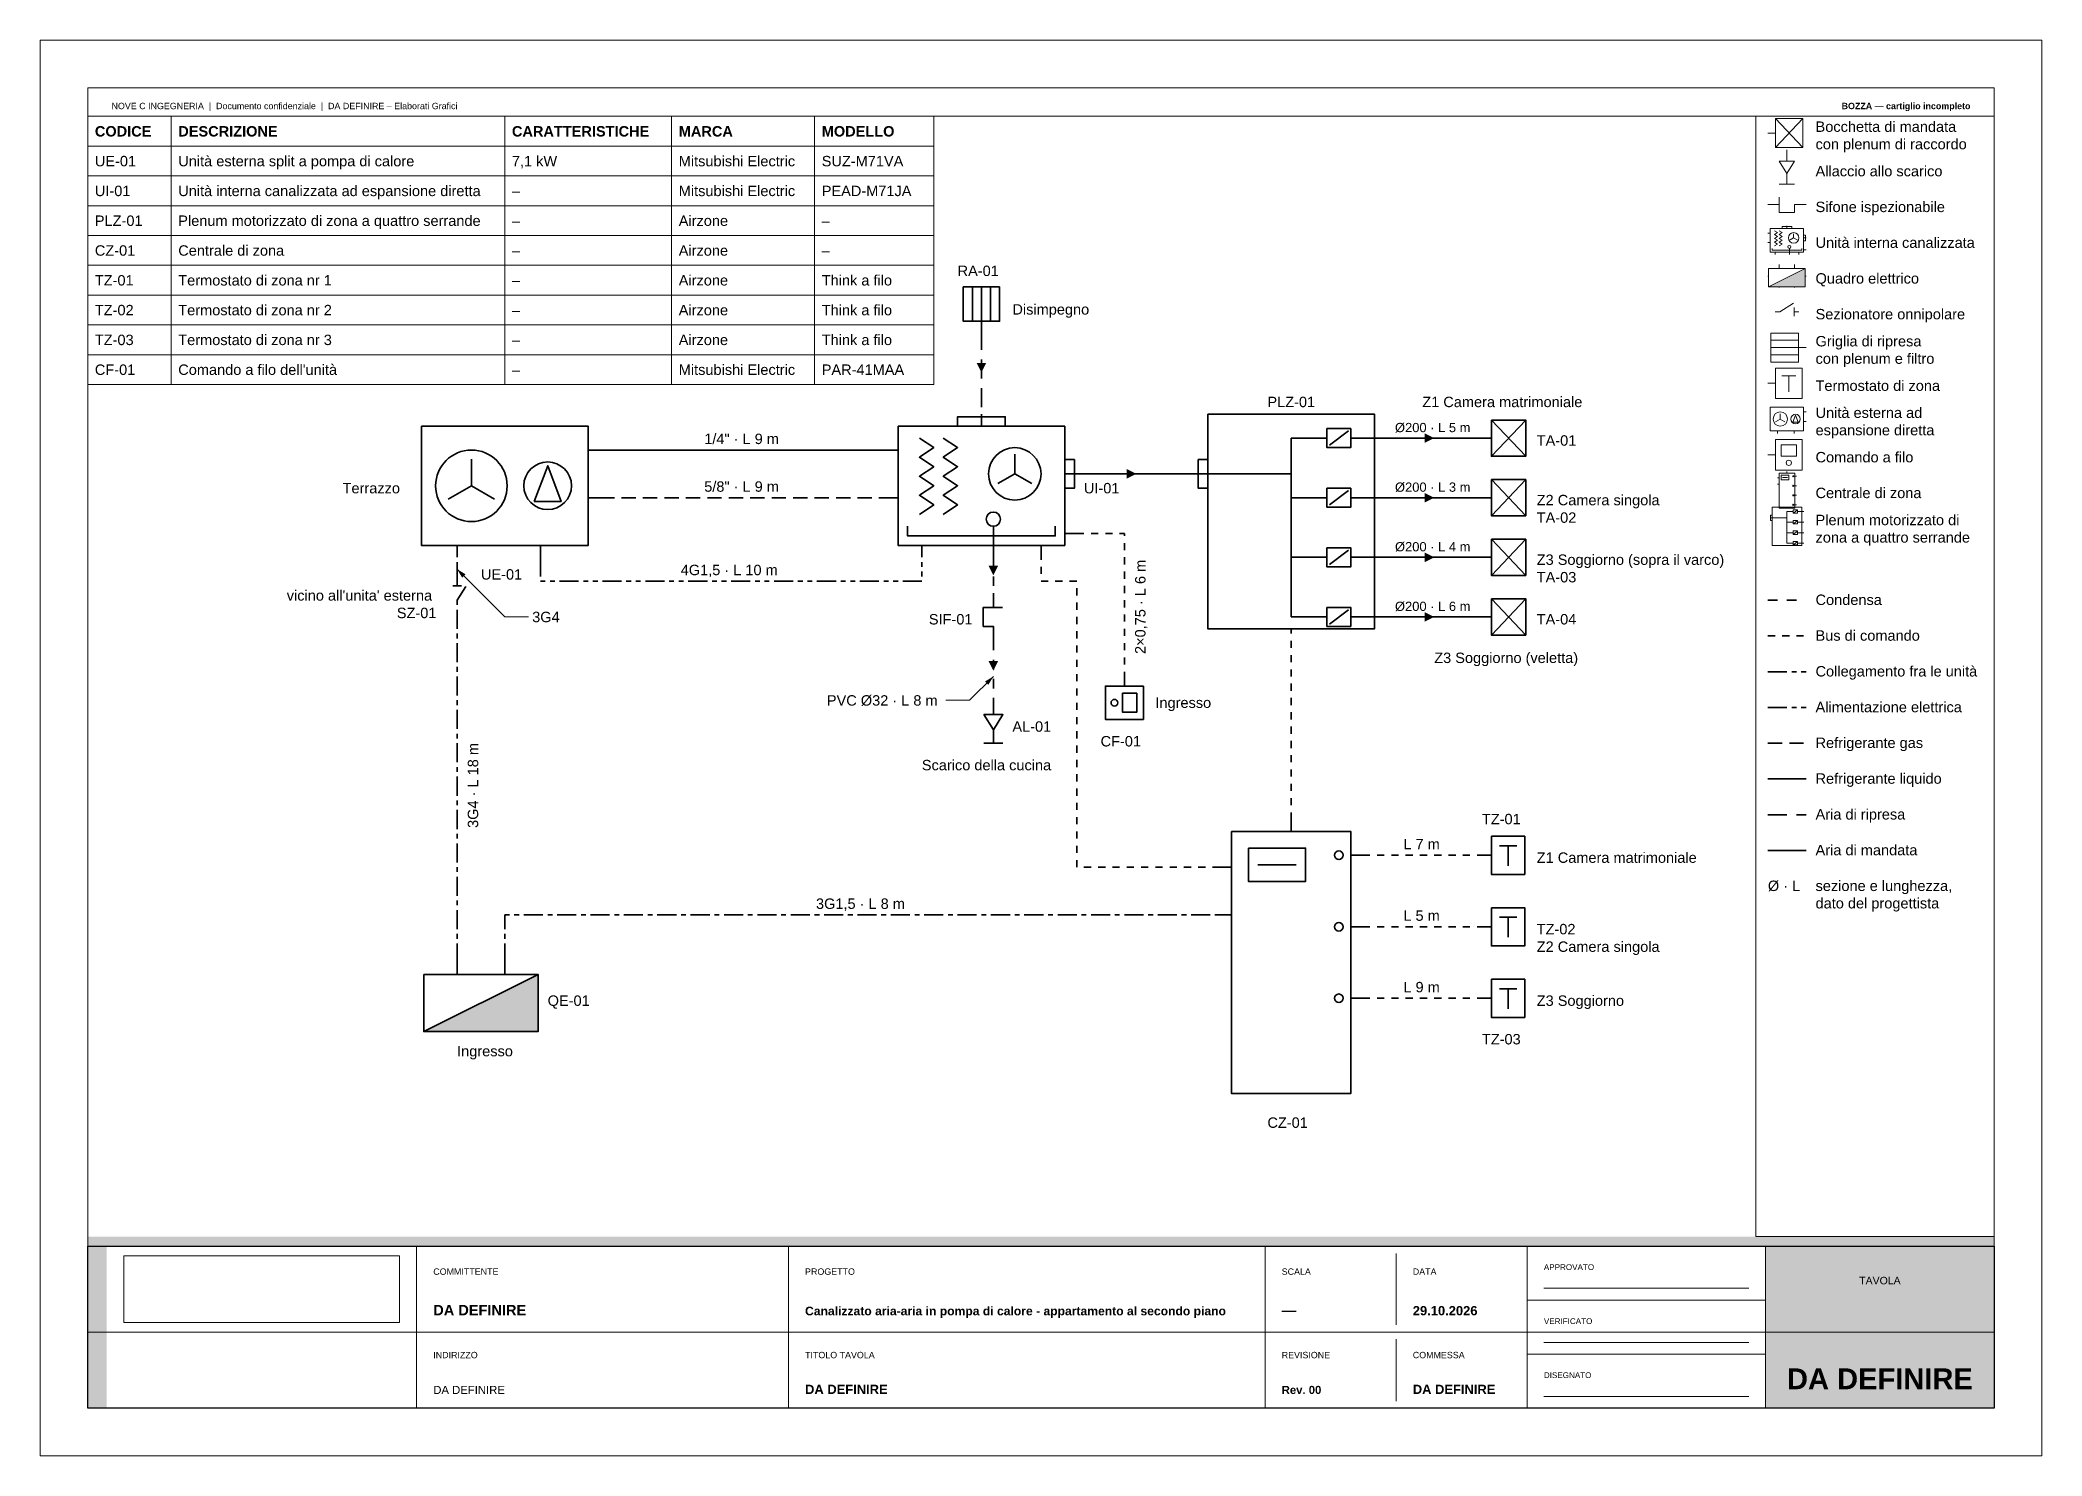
# Paper-space layout 'A3' of a CAD drawing. Header units: millimetres. Extents: x 0 to 420, y 0 to 297.
# The model-space entities are those that its viewports show. They can reach past a viewport. Long polylines and large blocks are cut down to what shows.
import ezdxf
from ezdxf.enums import TextEntityAlignment as Align

# ---------------------------------------------------------------- set-up
doc = ezdxf.new("R2010")
doc.units = ezdxf.units.MM
for name, pattern in [('NOVEC_TRATTO_1P5_1P5', [3, 1.5, -1.5]), ('NOVEC_TRATTO_2_2', [4, 2, -2]), ('NOVEC_TRATTO_3_1P5', [4.5, 3, -1.5]), ('NOVEC_TRATTO_4_1_1_1', [7, 4, -1, 1, -1]), ('NOVEC_TRATTO_4_1_1_1_1_1', [9, 4, -1, 1, -1, 1, -1]), ('NOVEC_TRATTO_4_2', [6, 4, -2])]:
    doc.linetypes.add(name, pattern=pattern)
for name, color, linetype, lineweight, true_color in [('E-CTRL-BUS', 160, 'NOVEC_TRATTO_1P5_1P5', 35, 0x2020e0), ('E-POWR-CIRC', 34, 'NOVEC_TRATTO_4_1_1_1', 35, 0x784212), ('E-POWR-LINK', 230, 'NOVEC_TRATTO_4_1_1_1_1_1', 35, 0xe91e63), ('M-CNDS-PIPE', 252, 'NOVEC_TRATTO_2_2', 35, 0x616a6b), ('M-HVAC-RETN', 134, 'NOVEC_TRATTO_4_2', 35, 0x148f77), ('M-HVAC-SPLY', 134, 'Continuous', 35, 0x148f77), ('M-REFG-GASS', 205, 'NOVEC_TRATTO_3_1P5', 35, 0x6c3483), ('M-REFG-LIQD', 205, 'Continuous', 35, 0x6c3483)]:
    doc.layers.add(name, color=color, linetype=linetype, lineweight=lineweight, true_color=true_color)
doc.layers.add('G-ANNO-NPLT', color=7, linetype='Continuous', lineweight=18, plot=False)
for name, color, linetype, lineweight in [('G-ANNO-TTLB', 7, 'Continuous', 18), ('M-ANNO-DIAM', 7, 'Continuous', 18), ('M-ANNO-IDEN', 7, 'Continuous', 18), ('M-ANNO-LEGN', 7, 'Continuous', 18), ('M-ANNO-SCHD', 7, 'Continuous', 18), ('M-DIAG-EQPM', 7, 'Continuous', 35)]:
    doc.layers.add(name, color=color, linetype=linetype, lineweight=lineweight)
doc.styles.add('NOVEC_ARIAL', font='arial.ttf')
doc.styles.add('NOVEC_ARIAL_GRASSETTO', font='arialbd.ttf')
picture_1 = doc.add_image_def('image1.jpg', size_in_pixel=(2961, 716))

# ---------------------------------------------------------------- blocks, each defined once
blk = doc.blocks.new('NoveC_FlowArrow')
h = blk.add_hatch(color=0)
h.dxf.hatch_style = 1
h.paths.add_polyline_path([(0, 0), (-2, 1), (-2, -1)])
blk = doc.blocks.new('NoveC_ReturnGrille')
at = {"color": 0, "linetype": 'Continuous', "lineweight": -2}
for p, q in [((0.8, -3.1), (8, -3.1)), ((0.8, -5), (8, -5)), ((0.8, -6.9), (8, -6.9)), ((8, -5), (10, -5))]:
    blk.add_line(p, q, dxfattribs=at)
blk.add_lwpolyline([(0.8, -1.2), (8, -1.2), (8, -8.8), (0.8, -8.8)], close=True, dxfattribs=at)
blk = doc.blocks.new('NoveC_ElectricalPanel_V1')
at = {"linetype": 'Continuous', "lineweight": -2}
h = blk.add_hatch(color=0, dxfattribs=at)
h.dxf.hatch_style = 1
h.paths.add_polyline_path([(0.5, -14.5), (24.5, -2.5), (24.5, -14.5)])
at = {"color": 0, "linetype": 'Continuous', "lineweight": -2}
for p, q in [((7.5, 0), (7.5, -2.5)), ((17.5, 0), (17.5, -2.5))]:
    blk.add_line(p, q, dxfattribs=at)
for points in [[(0.5, -2.5), (24.5, -2.5), (24.5, -14.5), (0.5, -14.5)], [(0.5, -14.5), (24.5, -2.5), (24.5, -14.5)]]:
    blk.add_lwpolyline(points, close=True, dxfattribs=at)
blk = doc.blocks.new('NoveC_SplitOutdoorUnit')
at = {"color": 0, "linetype": 'Continuous', "lineweight": -2}
for p, q in [((37.5, -7.5), (40, -7.5)), ((13, -15), (13, -9.4)), ((13, -15), (8.15, -17.8)), ((13, -15), (17.85, -17.8)), ((37.5, -17.5), (40, -17.5)), ((10, -27.5), (10, -30)), ((27.5, -27.5), (27.5, -30))]:
    blk.add_line(p, q, dxfattribs=at)
for points in [[(2.5, -2.5), (37.5, -2.5), (37.5, -27.5), (2.5, -27.5)], [(26.2, -18.3), (29, -10.8), (31.8, -18.3)]]:
    blk.add_lwpolyline(points, close=True, dxfattribs=at)
for centre, radius in [((13, -15), 7.5), ((29, -15), 5)]:
    blk.add_circle(centre, radius, dxfattribs=at)
blk = doc.blocks.new('NoveC_ZoneController_V1')
at = {"color": 0, "linetype": 'Continuous', "lineweight": -2}
for p, q in [((15, 0), (15, -2.5)), ((27.5, -7.5), (30, -7.5)), ((0, -10), (2.5, -10)), ((8, -9.5), (16, -9.5)), ((0, -20), (2.5, -20)), ((27.5, -22.5), (30, -22.5)), ((27.5, -37.5), (30, -37.5))]:
    blk.add_line(p, q, dxfattribs=at)
for points in [[(2.5, -2.5), (27.5, -2.5), (27.5, -57.5), (2.5, -57.5)], [(6, -6), (18, -6), (18, -13), (6, -13)]]:
    blk.add_lwpolyline(points, close=True, dxfattribs=at)
for centre in [(25, -7.5), (25, -22.5), (25, -37.5)]:
    blk.add_circle(centre, 0.9, dxfattribs=at)
blk = doc.blocks.new('NoveC_RoomThermostat')
at = {"color": 0, "linetype": 'Continuous', "lineweight": -2}
blk.add_line((0, -5), (2, -5), dxfattribs=at)
blk.add_lwpolyline([(2, -1), (9, -1), (9, -9), (2, -9)], close=True, dxfattribs=at)
blk = doc.blocks.new('NoveC_RoomThermostat_Sigla')
at = {"color": 0, "linetype": 'Continuous', "lineweight": -2}
for points in [[(-1.8, 2), (1.8, 2)], [(0, 2), (0, -2.2)]]:
    blk.add_lwpolyline(points, dxfattribs=at)
blk = doc.blocks.new('NoveC_DuctedIndoorUnit')
at = {"color": 0, "linetype": 'Continuous', "lineweight": -2}
for p, q in [((20, 0), (20, -2.5)), ((0, -7.5), (2.5, -7.5)), ((27, -12.5), (27, -8.4)), ((27, -12.5), (23.45, -14.55)), ((27, -12.5), (30.55, -14.55)), ((37.5, -12.5), (40, -12.5)), ((0, -17.5), (2.5, -17.5)), ((22.5, -23.5), (22.5, -30)), ((37.5, -25), (40, -25)), ((7.5, -27.5), (7.5, -30)), ((32.5, -27.5), (32.5, -30))]:
    blk.add_line(p, q, dxfattribs=at)
blk.add_lwpolyline([(2.5, -2.5), (37.5, -2.5), (37.5, -27.5), (2.5, -27.5)], close=True, dxfattribs=at)
for points in [[(15, -2.5), (15, -0.5), (25, -0.5), (25, -2.5)], [(7, -5), (10, -7), (7, -9), (10, -11), (7, -13), (10, -15), (7, -17), (10, -19), (7, -21)], [(12, -5), (15, -7), (12, -9), (15, -11), (12, -13), (15, -15), (12, -17), (15, -19), (12, -21)], [(37.5, -9.5), (39.5, -9.5), (39.5, -15.5), (37.5, -15.5)], [(4.5, -23.5), (4.5, -25.5), (35.5, -25.5), (35.5, -23.5)]]:
    blk.add_lwpolyline(points, dxfattribs=at)
for centre, radius in [((27, -12.5), 5.5), ((22.5, -22), 1.5)]:
    blk.add_circle(centre, radius, dxfattribs=at)
blk = doc.blocks.new('NoveC_CondensateOutlet')
at = {"color": 0, "linetype": 'Continuous', "lineweight": -2}
for p, q in [((2.5, 0), (2.5, -3)), ((2.5, -6.2), (2.5, -9)), ((0.5, -9), (4.5, -9))]:
    blk.add_line(p, q, dxfattribs=at)
blk.add_lwpolyline([(0.5, -3), (4.5, -3), (2.5, -6.2)], close=True, dxfattribs=at)
blk = doc.blocks.new('NoveC_WiredRemote')
at = {"color": 0, "linetype": 'Continuous', "lineweight": -2}
blk.add_line((0, -5), (2, -5), dxfattribs=at)
for points in [[(2, -1), (9, -1), (9, -9), (2, -9)], [(3.5, -2.4), (7.5, -2.4), (7.5, -5.4), (3.5, -5.4)]]:
    blk.add_lwpolyline(points, close=True, dxfattribs=at)
blk.add_circle((5.5, -7.1), 0.7, dxfattribs=at)
blk = doc.blocks.new('NoveC_ZoningPlenum4')
at = {"color": 0, "linetype": 'Continuous', "lineweight": -2}
for p, q in [((28, -6.5), (32, -3.5)), ((20, -5), (20, -42.5)), ((20, -5), (27.5, -5)), ((32.5, -5), (40, -5)), ((0, -12.5), (2.5, -12.5)), ((2.5, -12.5), (20, -12.5)), ((28, -19), (32, -16)), ((20, -17.5), (27.5, -17.5)), ((32.5, -17.5), (40, -17.5)), ((28, -31.5), (32, -28.5)), ((20, -30), (27.5, -30)), ((32.5, -30), (40, -30)), ((28, -44), (32, -41)), ((20, -42.5), (27.5, -42.5)), ((32.5, -42.5), (40, -42.5))]:
    blk.add_line(p, q, dxfattribs=at)
for points in [[(2.5, 0), (37.5, 0), (37.5, -45), (2.5, -45)], [(27.5, -3), (32.5, -3), (32.5, -7), (27.5, -7)], [(27.5, -15.5), (32.5, -15.5), (32.5, -19.5), (27.5, -19.5)], [(27.5, -28), (32.5, -28), (32.5, -32), (27.5, -32)], [(27.5, -40.5), (32.5, -40.5), (32.5, -44.5), (27.5, -44.5)]]:
    blk.add_lwpolyline(points, close=True, dxfattribs=at)
blk.add_lwpolyline([(2.5, -9.5), (0.5, -9.5), (0.5, -15.5), (2.5, -15.5)], dxfattribs=at)
blk = doc.blocks.new('NoveC_AirDiffuser')
at = {"color": 0, "linetype": 'Continuous', "lineweight": -2}
for p, q in [((2, -1.2), (9.2, -8.8)), ((2, -8.8), (9.2, -1.2)), ((0, -5), (2, -5))]:
    blk.add_line(p, q, dxfattribs=at)
blk.add_lwpolyline([(2, -1.2), (9.2, -1.2), (9.2, -8.8), (2, -8.8)], close=True, dxfattribs=at)
blk = doc.blocks.new('NoveC_IsolatorSwitch')
at = {"color": 0, "linetype": 'Continuous', "lineweight": -2}
for p, q in [((0, -2.5), (1, -2.5)), ((1, -2.5), (3.9, -0.7)), ((4, -1.6), (4, -3.4)), ((4, -2.5), (5, -2.5))]:
    blk.add_line(p, q, dxfattribs=at)
blk = doc.blocks.new('NoveC_CondensateTrap')
at = {"color": 0, "linetype": 'Continuous', "lineweight": -2}
blk.add_line((3, -0.6), (3, -2.5), dxfattribs=at)
blk.add_lwpolyline([(0, -2.5), (3, -2.5), (3, -4.6), (7, -4.6), (7, -2.5), (10, -2.5)], dxfattribs=at)
blk = doc.blocks.new('NoveC_ElectricalPanel')
at = {"linetype": 'Continuous', "lineweight": -2}
h = blk.add_hatch(color=0, dxfattribs=at)
h.dxf.hatch_style = 1
h.paths.add_polyline_path([(0.5, -14.5), (24.5, -2.5), (24.5, -14.5)])
at = {"color": 0, "linetype": 'Continuous', "lineweight": -2}
for p, q in [((7.5, 0), (7.5, -2.5)), ((17.5, 0), (17.5, -2.5)), ((0, -7.5), (0.5, -7.5)), ((24.5, -7.5), (25, -7.5)), ((7.5, -14.5), (7.5, -15)), ((17.5, -14.5), (17.5, -15))]:
    blk.add_line(p, q, dxfattribs=at)
for points in [[(0.5, -2.5), (24.5, -2.5), (24.5, -14.5), (0.5, -14.5)], [(0.5, -14.5), (24.5, -2.5), (24.5, -14.5)]]:
    blk.add_lwpolyline(points, close=True, dxfattribs=at)
blk = doc.blocks.new('NoveC_ZoneController')
at = {"color": 0, "linetype": 'Continuous', "lineweight": -2}
for p, q in [((15, 0), (15, -2.5)), ((0, -10), (2.5, -10)), ((0, -20), (2.5, -20)), ((8, -9.5), (16, -9.5)), ((27.5, -7.5), (30, -7.5)), ((27.5, -22.5), (30, -22.5)), ((27.5, -37.5), (30, -37.5)), ((27.5, -52.5), (30, -52.5))]:
    blk.add_line(p, q, dxfattribs=at)
for points in [[(2.5, -2.5), (27.5, -2.5), (27.5, -57.5), (2.5, -57.5)], [(6, -6), (18, -6), (18, -13), (6, -13)]]:
    blk.add_lwpolyline(points, close=True, dxfattribs=at)
for centre in [(25, -7.5), (25, -22.5), (25, -37.5), (25, -52.5)]:
    blk.add_circle(centre, 0.9, dxfattribs=at)

msp = doc.modelspace()

# ---------------------------------------------------------------- linework, layer by layer
at = {"layer": 'E-CTRL-BUS', "flags": 128}
for points in [[(217.5, 193.5), (227.5, 193.5), (227.5, 163.5)], [(247.5, 123.5), (217.5, 123.5), (217.5, 183.5), (210, 183.5), (210, 188.5)], [(262.5, 133.5), (262.5, 173.5)], [(277.5, 126), (302.5, 126)], [(277.5, 111), (302.5, 111)], [(277.5, 96), (302.5, 96)]]:
    msp.add_lwpolyline(points, dxfattribs=at)
at = {"layer": 'E-POWR-CIRC', "flags": 128}
for points in [[(87.5, 183.5), (87.5, 188.5)], [(87.5, 103.5), (87.5, 178.5)], [(97.5, 103.5), (97.5, 113.5), (247.5, 113.5)]]:
    msp.add_lwpolyline(points, dxfattribs=at)
at = {"layer": 'E-POWR-LINK', "flags": 128}
msp.add_lwpolyline([(105, 188.5), (105, 183.5), (185, 183.5), (185, 188.5)], dxfattribs=at)
at = {"layer": 'M-ANNO-DIAM'}
for p, q in [((87.5, 186), (97.5, 176)), ((97.5, 176), (102.5, 176)), ((200, 163.5), (195, 158.5)), ((195, 158.5), (190, 158.5))]:
    msp.add_line(p, q, dxfattribs=at)
for points in [[(87.5, 186), (89.2678, 184.9393), (88.5607, 184.2322)], [(200, 163.5), (198.9393, 161.7322), (198.2322, 162.4393)]]:
    msp.add_solid(points, dxfattribs=at)
at = {"layer": 'M-ANNO-LEGN', "color": 252, "linetype": 'NOVEC_TRATTO_2_2', "lineweight": 35, "true_color": 0x616a6b}
msp.add_line((362.5, 179.5), (370.5, 179.5), dxfattribs=at)
at = {"layer": 'M-ANNO-LEGN', "color": 160, "linetype": 'NOVEC_TRATTO_1P5_1P5', "lineweight": 35, "true_color": 0x2020e0}
msp.add_line((362.5, 172), (370.5, 172), dxfattribs=at)
at = {"layer": 'M-ANNO-LEGN', "color": 230, "linetype": 'NOVEC_TRATTO_4_1_1_1_1_1', "lineweight": 35, "true_color": 0xe91e63}
msp.add_line((362.5, 164.5), (370.5, 164.5), dxfattribs=at)
at = {"layer": 'M-ANNO-LEGN', "color": 34, "linetype": 'NOVEC_TRATTO_4_1_1_1', "lineweight": 35, "true_color": 0x784212}
msp.add_line((362.5, 157), (370.5, 157), dxfattribs=at)
at = {"layer": 'M-ANNO-LEGN', "color": 205, "linetype": 'NOVEC_TRATTO_3_1P5', "lineweight": 35, "true_color": 0x6c3483}
msp.add_line((362.5, 149.5), (370.5, 149.5), dxfattribs=at)
at = {"layer": 'M-ANNO-LEGN', "color": 205, "linetype": 'Continuous', "lineweight": 35, "true_color": 0x6c3483}
msp.add_line((362.5, 142), (370.5, 142), dxfattribs=at)
at = {"layer": 'M-ANNO-LEGN', "color": 134, "linetype": 'NOVEC_TRATTO_4_2', "lineweight": 35, "true_color": 0x148f77}
msp.add_line((362.5, 134.5), (370.5, 134.5), dxfattribs=at)
at = {"layer": 'M-ANNO-LEGN', "color": 134, "linetype": 'Continuous', "lineweight": 35, "true_color": 0x148f77}
msp.add_line((362.5, 127), (370.5, 127), dxfattribs=at)
at = {"layer": 'M-ANNO-LEGN'}
msp.add_lwpolyline([(360, 281), (410, 281), (410, 46), (360, 46)], close=True, dxfattribs=at)
at = {"layer": 'M-ANNO-SCHD'}
for p, q in [((10, 281), (187.5, 281)), ((10, 281), (10, 224.75)), ((27.5, 281), (27.5, 224.75)), ((97.5, 281), (97.5, 224.75)), ((132.5, 281), (132.5, 224.75)), ((162.5, 281), (162.5, 224.75)), ((187.5, 281), (187.5, 224.75)), ((10, 274.75), (187.5, 274.75)), ((10, 268.5), (187.5, 268.5)), ((10, 262.25), (187.5, 262.25)), ((10, 256), (187.5, 256)), ((10, 249.75), (187.5, 249.75)), ((10, 243.5), (187.5, 243.5)), ((10, 237.25), (187.5, 237.25)), ((10, 231), (187.5, 231)), ((10, 224.75), (187.5, 224.75))]:
    msp.add_line(p, q, dxfattribs=at)
at = {"layer": 'M-CNDS-PIPE', "flags": 128}
for points in [[(200, 188.5), (200, 181)], [(200, 171), (200, 158.5)]]:
    msp.add_lwpolyline(points, dxfattribs=at)
at = {"layer": 'M-HVAC-RETN', "flags": 128}
msp.add_lwpolyline([(197.5, 236), (197.5, 218.5)], dxfattribs=at)
at = {"layer": 'M-HVAC-SPLY', "flags": 128}
for points in [[(282.5, 213.5), (302.5, 213.5)], [(217.5, 206), (242.5, 206)], [(282.5, 201), (302.5, 201)], [(282.5, 188.5), (302.5, 188.5)], [(282.5, 176), (302.5, 176)]]:
    msp.add_lwpolyline(points, dxfattribs=at)
at = {"layer": 'M-REFG-GASS', "flags": 128}
msp.add_lwpolyline([(117.5, 201), (177.5, 201)], dxfattribs=at)
at = {"layer": 'M-REFG-LIQD', "flags": 128}
msp.add_lwpolyline([(117.5, 211), (177.5, 211)], dxfattribs=at)

# ---------------------------------------------------------------- block references
at = {"layer": 'M-ANNO-LEGN', "lineweight": 18}
for name, p, xscale, yscale in [('NoveC_AirDiffuser', (362.5, 281.5), 0.8, 0.8), ('NoveC_CondensateOutlet', (364.5, 274), 0.8, 0.8), ('NoveC_CondensateTrap', (362.5, 264.5), 0.8, 0.8), ('NoveC_DuctedIndoorUnit', (362.5, 258), 0.2, 0.2), ('NoveC_ElectricalPanel', (362.5, 249.9), 0.32, 0.32), ('NoveC_ReturnGrille', (362.5, 236.5), 0.8, 0.8), ('NoveC_RoomThermostat', (362.5, 229), 0.8, 0.8), ('NoveC_RoomThermostat_Sigla', (366.9, 225), 0.8, 0.8), ('NoveC_SplitOutdoorUnit', (362.5, 220.5), 0.2, 0.2), ('NoveC_WiredRemote', (362.5, 214), 0.8, 0.8), ('NoveC_ZoneController', (364.5, 206.5), 0.13333333333333333, 0.13333333333333333), ('NoveC_ZoningPlenum4', (362.944444, 199), 0.17777777777777778, 0.17777777777777778)]:
    msp.add_blockref(name, p, dxfattribs=dict(at, xscale=xscale, yscale=yscale))
msp.add_blockref('NoveC_IsolatorSwitch', (364, 242.5), dxfattribs=at)
at = {"layer": 'M-CNDS-PIPE', "rotation": 270}
for p in [(200, 184.75), (200, 164.75)]:
    msp.add_blockref('NoveC_FlowArrow', p, dxfattribs=at)
at = {"layer": 'M-DIAG-EQPM', "rotation": 270}
for name, p in [('NoveC_ReturnGrille', (202.5, 246)), ('NoveC_CondensateTrap', (202.5, 181)), ('NoveC_WiredRemote', (232.5, 163.5))]:
    msp.add_blockref(name, p, dxfattribs=at)
at = {"layer": 'M-DIAG-EQPM'}
for name, p in [('NoveC_DuctedIndoorUnit', (177.5, 218.5)), ('NoveC_ZoningPlenum4', (242.5, 218.5)), ('NoveC_SplitOutdoorUnit', (77.5, 218.5)), ('NoveC_AirDiffuser', (302.5, 218.5)), ('NoveC_AirDiffuser', (302.5, 206)), ('NoveC_AirDiffuser', (302.5, 193.5)), ('NoveC_AirDiffuser', (302.5, 181)), ('NoveC_CondensateOutlet', (197.5, 158.5)), ('NoveC_ZoneController_V1', (247.5, 133.5)), ('NoveC_RoomThermostat', (302.5, 131)), ('NoveC_RoomThermostat_Sigla', (308, 126)), ('NoveC_RoomThermostat', (302.5, 116)), ('NoveC_RoomThermostat_Sigla', (308, 111)), ('NoveC_ElectricalPanel_V1', (80, 103.5)), ('NoveC_RoomThermostat', (302.5, 101)), ('NoveC_RoomThermostat_Sigla', (308, 96))]:
    msp.add_blockref(name, p, dxfattribs=at)
at = {"layer": 'M-DIAG-EQPM', "xscale": -1, "rotation": 270}
msp.add_blockref('NoveC_IsolatorSwitch', (90, 178.5), dxfattribs=at)
at = {"layer": 'M-HVAC-RETN', "rotation": 270}
msp.add_blockref('NoveC_FlowArrow', (197.5, 227.25), dxfattribs=at)
at = {"layer": 'M-HVAC-SPLY'}
for p in [(292.5, 213.5), (230, 206), (292.5, 201), (292.5, 188.5), (292.5, 176)]:
    msp.add_blockref('NoveC_FlowArrow', p, dxfattribs=at)

# ---------------------------------------------------------------- texts
at = {"layer": 'M-ANNO-DIAM', "style": 'NOVEC_ARIAL'}
for s, height, p in [('1/4" · L 9 m', 2.1844, (139.348187, 212.25)), ('Ø200 · L 5 m', 1.9417, (284.264756, 214.75)), ('5/8" · L 9 m', 2.1844, (139.348187, 202.25)), ('Ø200 · L 3 m', 1.9417, (284.264756, 202.25)), ('Ø200 · L 4 m', 1.9417, (284.264756, 189.75)), ('4G1,5 · L 10 m', 2.1844, (134.411375, 184.75)), ('3G4', 2.1844, (103.25, 174.88875)), ('Ø200 · L 6 m', 1.9417, (284.264756, 177.25)), ('PVC Ø32 · L 8 m', 2.1844, (165.07555, 157.38875)), ('L 7 m', 2.1844, (286.029662, 127.25)), ('3G1,5 · L 8 m', 2.1844, (162.794025, 114.75)), ('L 5 m', 2.1844, (286.029662, 112.25)), ('L 9 m', 2.1844, (286.029662, 97.25))]:
    msp.add_text(s, height=height, dxfattribs=at).set_placement(p)
for s, p in [('2×0,75 · L 6 m', (231.925, 168.21935)), ('3G4 · L 18 m', (91.925, 131.73535))]:
    msp.add_text(s, height=2.1844, rotation=90, dxfattribs=at).set_placement(p)
at = {"layer": 'M-ANNO-IDEN', "style": 'NOVEC_ARIAL'}
for s, p in [('RA-01', (192.5, 247.5)), ('Disimpegno', (204, 239.4125)), ('PLZ-01', (257.5, 220)), ('Z1 Camera matrimoniale', (290, 220)), ('TA-01', (314, 211.9125)), ('Terrazzo', (63.474625, 201.9125)), ('UI-01', (219, 201.9125)), ('Z2 Camera singola', (314, 199.4125)), ('TA-02', (314, 195.7375)), ('Z3 Soggiorno (sopra il varco)', (314, 186.9125)), ('UE-01', (92.5, 183.825)), ('TA-03', (314, 183.2375)), ("vicino all'unita' esterna", (51.759525, 179.4125)), ('SZ-01', (74.854475, 175.7375)), ('SIF-01', (186.471825, 174.4125)), ('TA-04', (314, 174.4125)), ('Z3 Soggiorno (veletta)', (292.5, 166.325)), ('Ingresso', (234, 156.9125)), ('AL-01', (204, 151.9125)), ('CF-01', (222.5, 148.825)), ('Scarico della cucina', (185, 143.825)), ('TZ-01', (302.5, 132.5)), ('Z1 Camera matrimoniale', (314, 124.4125)), ('TZ-02', (314, 109.4125)), ('Z2 Camera singola', (314, 105.7375)), ('QE-01', (106.5, 94.4125)), ('Z3 Soggiorno', (314, 94.4125)), ('TZ-03', (302.5, 86.325)), ('Ingresso', (87.5, 83.825)), ('CZ-01', (257.5, 68.825))]:
    msp.add_text(s, height=2.1844, dxfattribs=at).set_placement(p)
at = {"layer": 'M-ANNO-LEGN', "style": 'NOVEC_ARIAL'}
for s, p in [('Bocchetta di mandata', (372.5, 277.7381)), ('con plenum di raccordo', (372.5, 274.0869)), ('Allaccio allo scarico', (372.5, 268.4125)), ('Sifone ispezionabile', (372.5, 260.9125)), ('Unità interna canalizzata', (372.5, 253.4125)), ('Quadro elettrico', (372.5, 245.9125)), ('Sezionatore onnipolare', (372.5, 238.4125)), ('con plenum e filtro', (372.5, 229.0869)), ('Griglia di ripresa', (372.5, 232.7381)), ('Termostato di zona', (372.5, 223.4125)), ('Unità esterna ad', (372.5, 217.7381)), ('espansione diretta', (372.5, 214.0869)), ('Comando a filo', (372.5, 208.4125)), ('Centrale di zona', (372.5, 200.9125)), ('Plenum motorizzato di', (372.5, 195.2381)), ('zona a quattro serrande', (372.5, 191.5869)), ('Condensa', (372.5, 178.5)), ('Bus di comando', (372.5, 171)), ('Collegamento fra le unità', (372.5, 163.5)), ('Alimentazione elettrica', (372.5, 156)), ('Refrigerante gas', (372.5, 148.5)), ('Refrigerante liquido', (372.5, 141)), ('Aria di ripresa', (372.5, 133.5)), ('Aria di mandata', (372.5, 126)), ('Ø · L', (362.5, 118.5)), ('sezione e lunghezza,', (372.5, 118.5)), ('dato del progettista', (372.5, 114.84875))]:
    msp.add_text(s, height=2.1844, dxfattribs=at).set_placement(p)
at = {"layer": 'M-ANNO-SCHD'}
for s, style, p in [('CODICE', 'NOVEC_ARIAL_GRASSETTO', (11.5, 276.76375)), ('DESCRIZIONE', 'NOVEC_ARIAL_GRASSETTO', (29, 276.76375)), ('CARATTERISTICHE', 'NOVEC_ARIAL_GRASSETTO', (99, 276.76375)), ('MARCA', 'NOVEC_ARIAL_GRASSETTO', (134, 276.76375)), ('MODELLO', 'NOVEC_ARIAL_GRASSETTO', (164, 276.76375)), ('UE-01', 'NOVEC_ARIAL', (11.5, 270.51375)), ('Unità esterna split a pompa di calore', 'NOVEC_ARIAL', (29, 270.51375)), ('7,1 kW', 'NOVEC_ARIAL', (99, 270.51375)), ('Mitsubishi Electric', 'NOVEC_ARIAL', (134, 270.51375)), ('SUZ-M71VA', 'NOVEC_ARIAL', (164, 270.51375)), ('UI-01', 'NOVEC_ARIAL', (11.5, 264.26375)), ('Unità interna canalizzata ad espansione diretta', 'NOVEC_ARIAL', (29, 264.26375)), ('–', 'NOVEC_ARIAL', (99, 264.26375)), ('Mitsubishi Electric', 'NOVEC_ARIAL', (134, 264.26375)), ('PEAD-M71JA', 'NOVEC_ARIAL', (164, 264.26375)), ('PLZ-01', 'NOVEC_ARIAL', (11.5, 258.01375)), ('Plenum motorizzato di zona a quattro serrande', 'NOVEC_ARIAL', (29, 258.01375)), ('–', 'NOVEC_ARIAL', (99, 258.01375)), ('Airzone', 'NOVEC_ARIAL', (134, 258.01375)), ('–', 'NOVEC_ARIAL', (164, 258.01375)), ('CZ-01', 'NOVEC_ARIAL', (11.5, 251.76375)), ('Centrale di zona', 'NOVEC_ARIAL', (29, 251.76375)), ('–', 'NOVEC_ARIAL', (99, 251.76375)), ('Airzone', 'NOVEC_ARIAL', (134, 251.76375)), ('–', 'NOVEC_ARIAL', (164, 251.76375)), ('Termostato di zona nr 1', 'NOVEC_ARIAL', (29, 245.51375)), ('Airzone', 'NOVEC_ARIAL', (134, 245.51375)), ('Think a filo', 'NOVEC_ARIAL', (164, 245.51375)), ('TZ-01', 'NOVEC_ARIAL', (11.5, 245.51375)), ('–', 'NOVEC_ARIAL', (99, 245.51375)), ('TZ-02', 'NOVEC_ARIAL', (11.5, 239.26375)), ('Termostato di zona nr 2', 'NOVEC_ARIAL', (29, 239.26375)), ('–', 'NOVEC_ARIAL', (99, 239.26375)), ('Airzone', 'NOVEC_ARIAL', (134, 239.26375)), ('Think a filo', 'NOVEC_ARIAL', (164, 239.26375)), ('TZ-03', 'NOVEC_ARIAL', (11.5, 233.01375)), ('Termostato di zona nr 3', 'NOVEC_ARIAL', (29, 233.01375)), ('Airzone', 'NOVEC_ARIAL', (134, 233.01375)), ('Think a filo', 'NOVEC_ARIAL', (164, 233.01375)), ('–', 'NOVEC_ARIAL', (99, 233.01375)), ('CF-01', 'NOVEC_ARIAL', (11.5, 226.76375)), ("Comando a filo dell'unità", 'NOVEC_ARIAL', (29, 226.76375)), ('–', 'NOVEC_ARIAL', (99, 226.76375)), ('Mitsubishi Electric', 'NOVEC_ARIAL', (134, 226.76375)), ('PAR-41MAA', 'NOVEC_ARIAL', (164, 226.76375))]:
    msp.add_text(s, height=2.1844, dxfattribs=dict(at, style=style)).set_placement(p)

psp = doc.layouts.new('A3')

# ---------------------------------------------------------------- hatches: boundary and pattern name
at = {"layer": 'G-ANNO-TTLB', "true_color": 0x2abfbf}
h = psp.add_hatch(color=133, dxfattribs=at)
h.dxf.hatch_style = 1
h.paths.add_polyline_path([(10, 46), (410, 46), (410, 44), (10, 44)])
at = {"layer": 'G-ANNO-TTLB', "true_color": 0x1c2e4a}
h = psp.add_hatch(color=159, dxfattribs=at)
h.dxf.hatch_style = 1
h.paths.add_polyline_path([(10, 44), (14, 44), (14, 10), (10, 10)])
at = {"layer": 'G-ANNO-TTLB', "true_color": 0x2abfbf}
h = psp.add_hatch(color=133, dxfattribs=at)
h.dxf.hatch_style = 1
h.paths.add_polyline_path([(362, 46), (410, 46), (410, 44), (362, 44)])
at = {"layer": 'G-ANNO-TTLB', "true_color": 0x1c2e4a}
h = psp.add_hatch(color=159, dxfattribs=at)
h.dxf.hatch_style = 1
h.paths.add_polyline_path([(362, 44), (410, 44), (410, 10), (362, 10)])

# ---------------------------------------------------------------- linework, layer by layer
at = {"layer": 'G-ANNO-TTLB', "color": 254, "lineweight": 9, "true_color": 0xe0e0e0}
for p, q in [((14, 281), (406, 281)), ((79, 10), (79, 44)), ((284.5, 27.5), (284.5, 42.5)), ((315.5, 35.167), (358.5, 35.167)), ((312, 32.667), (362, 32.667)), ((284.5, 11.5), (284.5, 24.5)), ((312, 21.333), (362, 21.333)), ((315.5, 23.833), (358.5, 23.833)), ((315.5, 12.5), (358.5, 12.5))]:
    psp.add_line(p, q, dxfattribs=at)
at = {"layer": 'G-ANNO-TTLB', "color": 159, "lineweight": 15, "true_color": 0x1c2e4a}
for p, q in [((79, 10), (79, 44)), ((157, 10), (157, 44)), ((257, 10), (257, 44)), ((312, 10), (312, 44)), ((362, 10), (362, 44))]:
    psp.add_line(p, q, dxfattribs=at)
at = {"layer": 'G-ANNO-TTLB', "color": 254, "lineweight": 15, "true_color": 0xe0e0e0}
psp.add_line((10, 26), (410, 26), dxfattribs=at)
at = {"layer": 'G-ANNO-TTLB', "color": 159, "lineweight": 18, "true_color": 0x1c2e4a}
psp.add_lwpolyline([(10, 287), (410, 287), (410, 10), (10, 10)], close=True, dxfattribs=at)
at = {"layer": 'G-ANNO-TTLB', "color": 159, "lineweight": 30, "true_color": 0x1c2e4a}
psp.add_lwpolyline([(10, 44), (410, 44), (410, 10), (10, 10)], close=True, dxfattribs=at)

# ---------------------------------------------------------------- texts
at = {"layer": 'G-ANNO-TTLB', "color": 253, "true_color": 0x999999, "style": 'NOVEC_ARIAL'}
for s, height, p in [('NOVE C INGEGNERIA  |  Documento confidenziale  |  DA DEFINIRE – Elaborati Grafici', 1.3349, (15, 282.5)), ('COMMITTENTE', 1.3349, (82.5, 38)), ('PROGETTO', 1.3349, (160.5, 38)), ('SCALA', 1.3349, (260.5, 38)), ('DATA', 1.3349, (288, 38)), ('APPROVATO', 1.2136, (315.5, 39)), ('VERIFICATO', 1.2136, (315.5, 27.667)), ('INDIRIZZO', 1.3349, (82.5, 20.5)), ('TITOLO TAVOLA', 1.3349, (160.5, 20.5)), ('REVISIONE', 1.3349, (260.5, 20.5)), ('COMMESSA', 1.3349, (288, 20.5)), ('DISEGNATO', 1.2136, (315.5, 16.333))]:
    psp.add_text(s, height=height, dxfattribs=at).set_placement(p)
at = {"layer": 'G-ANNO-TTLB', "color": 59, "true_color": 0x2d2d2d, "style": 'NOVEC_ARIAL_GRASSETTO'}
psp.add_text('BOZZA — cartiglio incompleto', height=1.3349, dxfattribs=at).set_placement((405, 282.5), align=Align.RIGHT)
at = {"layer": 'G-ANNO-TTLB', "color": 255, "true_color": 0xffffff, "transparency": 33554559, "style": 'NOVEC_ARIAL'}
psp.add_text('TAVOLA', height=1.5777, dxfattribs=at).set_placement((386, 36), align=Align.CENTER)
at = {"layer": 'G-ANNO-TTLB', "color": 59, "true_color": 0x2d2d2d}
for s, height, style, p in [('DA DEFINIRE', 2.1844, 'NOVEC_ARIAL_GRASSETTO', (82.5, 29.5)), ('Canalizzato aria-aria in pompa di calore - appartamento al secondo piano', 1.8203, 'NOVEC_ARIAL_GRASSETTO', (160.5, 29.5)), ('—', 2.184, 'NOVEC_ARIAL_GRASSETTO', (260.5, 29.5)), ('29.10.2026', 1.9417, 'NOVEC_ARIAL_GRASSETTO', (288, 29.5)), ('DA DEFINIRE', 1.6989, 'NOVEC_ARIAL', (82.5, 13)), ('DA DEFINIRE', 1.9417, 'NOVEC_ARIAL_GRASSETTO', (160.5, 13)), ('Rev. 00', 1.6989, 'NOVEC_ARIAL_GRASSETTO', (260.5, 13)), ('DA DEFINIRE', 1.9417, 'NOVEC_ARIAL_GRASSETTO', (288, 13))]:
    psp.add_text(s, height=height, dxfattribs=dict(at, style=style)).set_placement(p)
at = {"layer": 'G-ANNO-TTLB', "color": 255, "true_color": 0xffffff, "style": 'NOVEC_ARIAL_GRASSETTO'}
psp.add_text('DA DEFINIRE', height=4.3688, dxfattribs=at).set_placement((386, 14), align=Align.CENTER)

# ---------------------------------------------------------------- pictures from other files: only their frames are drawn
at = {"layer": 'G-ANNO-TTLB'}
image = psp.add_image(picture_1, insert=(17.552, 28), size_in_units=(57.896, 14), dxfattribs=at)

# ---------------------------------------------------------------- viewports
at = {"layer": 'G-ANNO-NPLT'}
psp.add_viewport(center=(210, 148.5), size=(420, 297), view_center_point=(210, 148.5), view_height=297, dxfattribs=at)

doc.saveas('drawing.dxf')
